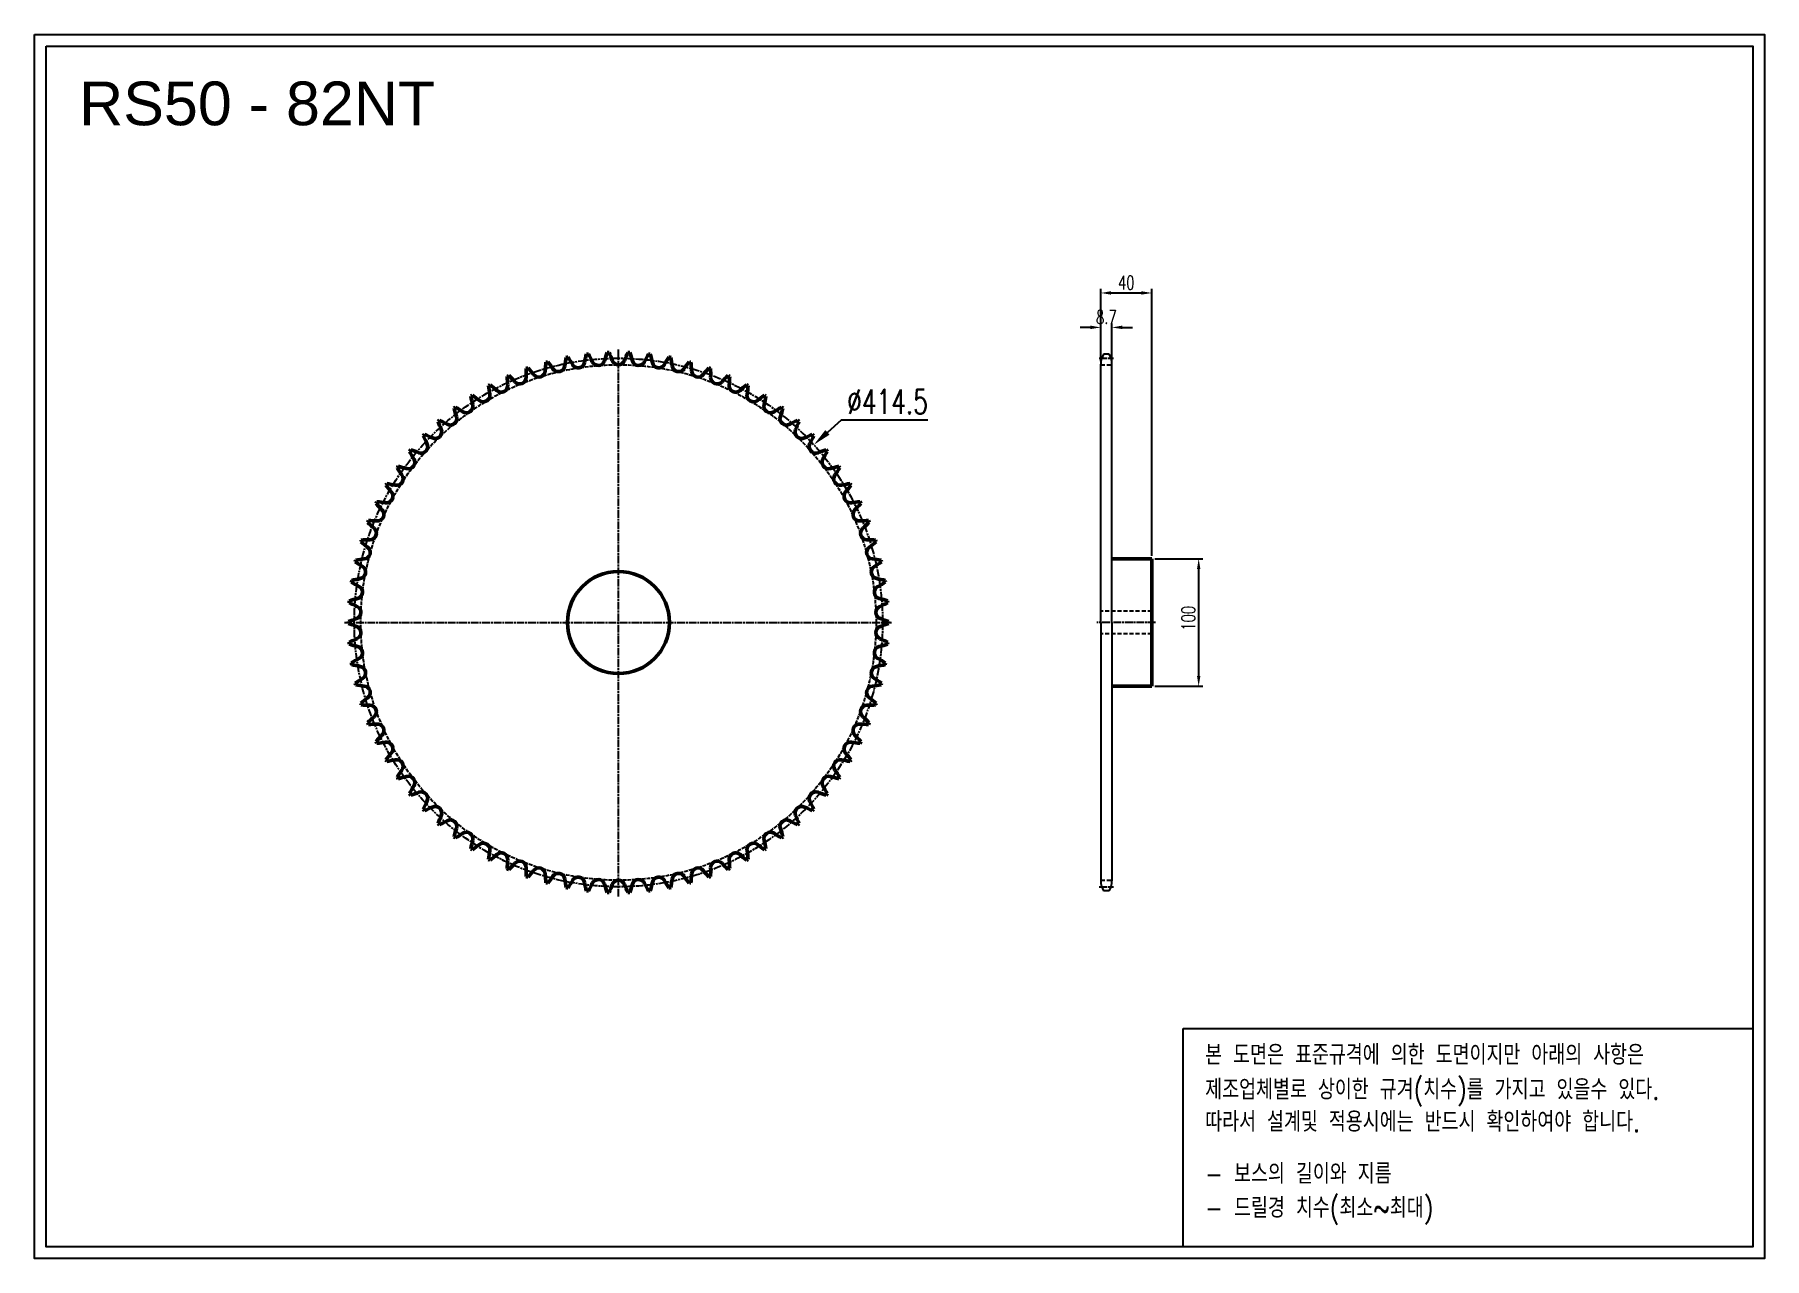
# Model space of a CAD drawing. Header units: millimetres. Extents: x 3757 to 5114, y 4739 to 5699.
import ezdxf

# ---------------------------------------------------------------- set-up
doc = ezdxf.new("R2010")
doc.units = ezdxf.units.MM
for name, pattern in [('AM_ISO02W050', [7.5, 6, -1.5]), ('AM_ISO02W050x2', [3.75, 3, -0.75]), ('AM_ISO08W050', [18, 12, -1.5, 3, -1.5]), ('AM_ISO08W050x2', [9, 6, -0.75, 1.5, -0.75]), ('HIDDEN', [9.525, 6.35, -3.175])]:
    doc.linetypes.add(name, pattern=pattern)
for name, color, linetype, lineweight in [('20', 7, 'Continuous', 50), ('21', 6, 'AM_ISO02W050', 25), ('22', 30, 'AM_ISO08W050', 25), ('23', 40, 'AM_ISO08W050', 25), ('VIS', 7, 'Continuous', 50)]:
    doc.layers.add(name, color=color, linetype=linetype, lineweight=lineweight)
doc.layers.add('HL', color=2, linetype='HIDDEN')
doc.layers.add('S-DIM', color=7, linetype='Continuous')
doc.styles.add('HAN', font='ROMANS.shx', dxfattribs={"width": 0.7, "bigfont": 'whgtxt.shx'})
doc.styles.add('HSG', font='SIMPLEX.shx', dxfattribs={"width": 0.7, "bigfont": 'HSG.shx'})
doc.styles.get("Standard").update_dxf_attribs({"font": 'arial.ttf'})
doc.dimstyles.new('APP23', dxfattribs={"dimscale": 4.5, "dimtxt": 2.4, "dimasz": 1.8, "dimexe": 0.7, "dimexo": 0.5, "dimgap": 0.6, "dimtad": 1, "dimtoh": 1, "dimdec": 1, "dimrnd": 0.01, "dimzin": 9, "dimdsep": 46, "dimtxsty": 'HSG', "dimcen": 0, "dimclrd": 1, "dimclre": 1, "dimclrt": 256, "dimazin": 2, "dimtp": 1, "dimtm": 1, "dimtfac": 0.5, "dimtdec": 1, "dimtix": 1, "dimtofl": 0, "dimtmove": 0, "dimatfit": 3, "dimfxl": 0, "dimtvp": 1, "dimtolj": 2, "dimlwd": -1, "dimlwe": -1, "dimarcsym": 0})
doc.dimstyles.new('APP32', dxfattribs={"dimscale": 8, "dimtxt": 2.4, "dimasz": 1.8, "dimexe": 0.7, "dimexo": 0.5, "dimgap": 0.6, "dimtad": 1, "dimtoh": 1, "dimdec": 1, "dimrnd": 0.01, "dimzin": 9, "dimdsep": 46, "dimtxsty": 'HSG', "dimcen": 0, "dimclrd": 1, "dimclre": 1, "dimclrt": 256, "dimazin": 2, "dimtp": 1, "dimtm": 1, "dimtfac": 0.5, "dimtdec": 1, "dimtofl": 0, "dimtmove": 0, "dimatfit": 3, "dimfxl": 0, "dimtvp": 1, "dimtolj": 2, "dimlwd": -1, "dimlwe": -1, "dimarcsym": 0})

# ---------------------------------------------------------------- blocks, each defined once
blk = doc.blocks.new('*D1')
at = {"layer": 'Defpoints', "color": 0, "transparency": 16777216}
for p in [(4368.2, 5377.2), (4061.5, 5098.4)]:
    blk.add_point(p, dxfattribs=at)
at = {"layer": 'S-DIM', "color": 1, "transparency": 16777216}
for p, q in [((4389.5, 5396.6), (4378.8, 5386.9)), ((4457.7, 5396.6), (4389.5, 5396.6))]:
    blk.add_line(p, q, dxfattribs=at)
blk.add_solid([(4377.2, 5388.7), (4380.5, 5385.1), (4368.2, 5377.2)], dxfattribs=at)
at = {"layer": 'S-DIM', "transparency": 16777216, "insert": (4426, 5411), "char_height": 19.2, "attachment_point": 5, "style": 'HSG'}
blk.add_mtext('\\A2;∅414.5', dxfattribs=at)
blk = doc.blocks.new('*D2')
at = {"layer": 'Defpoints', "color": 0, "transparency": 16777216}
for p in [(4602, 5469.2), (4593.3, 5440.4), (4602, 5440)]:
    blk.add_point(p, dxfattribs=at)
at = {"layer": 'S-DIM', "color": 1, "transparency": 16777216}
for p, q in [((4593.3, 5442.7), (4593.3, 5472.4)), ((4602, 5442.2), (4602, 5472.4)), ((4585.2, 5469.2), (4577.1, 5469.2)), ((4610.1, 5469.2), (4618.2, 5469.2))]:
    blk.add_line(p, q, dxfattribs=at)
for points in [[(4585.2, 5470.6), (4585.2, 5467.9), (4593.3, 5469.2)], [(4610.1, 5470.6), (4610.1, 5467.9), (4602, 5469.2)]]:
    blk.add_solid(points, dxfattribs=at)
at = {"layer": 'S-DIM', "transparency": 16777216, "insert": (4597.7, 5477.3), "char_height": 10.8, "attachment_point": 5, "style": 'HSG'}
blk.add_mtext('\\A2;8.7', dxfattribs=at)
blk = doc.blocks.new('*D3')
at = {"layer": 'Defpoints', "color": 0, "transparency": 16777216}
for p in [(4633.3, 5496.2), (4593.3, 5440.4), (4633.3, 5287.8)]:
    blk.add_point(p, dxfattribs=at)
at = {"layer": 'S-DIM', "color": 1, "transparency": 16777216}
for p, q in [((4593.3, 5442.7), (4593.3, 5499.4)), ((4633.3, 5290.1), (4633.3, 5499.4)), ((4601.4, 5496.2), (4625.2, 5496.2))]:
    blk.add_line(p, q, dxfattribs=at)
for points in [[(4601.4, 5497.6), (4601.4, 5494.9), (4593.3, 5496.2)], [(4625.2, 5497.6), (4625.2, 5494.9), (4633.3, 5496.2)]]:
    blk.add_solid(points, dxfattribs=at)
at = {"layer": 'S-DIM', "transparency": 16777216, "insert": (4613.3, 5504.3), "char_height": 10.8, "attachment_point": 5, "style": 'HSG'}
blk.add_mtext('\\A2;40', dxfattribs=at)
blk = doc.blocks.new('*D4')
at = {"layer": 'Defpoints', "color": 0, "transparency": 16777216}
for p in [(4633.3, 5287.8), (4633.3, 5187.8), (4670.1, 5187.8)]:
    blk.add_point(p, dxfattribs=at)
at = {"layer": 'S-DIM', "color": 1, "transparency": 16777216}
for p, q in [((4635.6, 5287.8), (4673.3, 5287.8)), ((4670.1, 5279.7), (4670.1, 5195.9)), ((4635.6, 5187.8), (4673.3, 5187.8))]:
    blk.add_line(p, q, dxfattribs=at)
for points in [[(4668.8, 5279.7), (4671.5, 5279.7), (4670.1, 5287.8)], [(4668.8, 5195.9), (4671.5, 5195.9), (4670.1, 5187.8)]]:
    blk.add_solid(points, dxfattribs=at)
at = {"layer": 'S-DIM', "transparency": 16777216, "insert": (4662, 5241.1), "char_height": 10.8, "attachment_point": 5, "rotation": 90, "style": 'HSG'}
blk.add_mtext('\\A2;100', dxfattribs=at)

msp = doc.modelspace()

# ---------------------------------------------------------------- linework, layer by layer
for p, q in [((4599.9, 5448.35), (4595.46, 5448.35)), ((4593.33, 5237.8), (4593.33, 5440.41)), ((4602.03, 5237.8), (4602.03, 5440.41)), ((4593.33, 5237.8), (4593.33, 5035.2)), ((4602.03, 5237.8), (4602.03, 5035.2)), ((4599.9, 5027.26), (4595.46, 5027.26))]:
    msp.add_line(p, q)
for points in [[(3756.78, 5698.81), (5113.99, 5698.81), (5113.99, 4739.16), (3756.78, 4739.16)], [(3765.92, 5689.67), (5104.86, 5689.67), (5104.86, 4748.3), (3765.92, 4748.3)]]:
    msp.add_lwpolyline(points, close=True)
at = {"color": 6}
msp.add_lwpolyline([(4657.96, 4919.51), (5104.86, 4919.51), (5104.86, 4748.3), (4657.96, 4748.3)], close=True, dxfattribs=at)
for centre, start, end in [((4609.2, 5440.41), 150, 180), ((4586.16, 5440.41), 0, 30), ((4609.2, 5035.2), 180, 210), ((4586.16, 5035.2), 330, 0)]:
    msp.add_arc(centre, 15.87, start, end)
at = {"layer": '20'}
msp.add_circle((4214.86, 5237.8), 40, dxfattribs=at)
for centre, radius, start, end in [((4274.28, 5425.82), 102.41, 168.84918, 172.62195), ((4214.86, 5237.8), 211.84, 100.77625, 101.17497), ((4089.46, 5389.98), 102.41, 29.32927, 33.10204), ((4288.5, 5420.72), 102.41, 164.45894, 168.23171), ((4214.86, 5237.8), 211.84, 96.38601, 96.78472), ((4101.48, 5399.13), 102.41, 24.93902, 28.71179), ((4198.99, 5444.48), 5.13, 204.93902, 343.84146), ((4302.29, 5414.55), 102.41, 160.0687, 163.84146), ((4214.86, 5237.8), 211.84, 91.99576, 92.39448), ((4114.16, 5407.34), 102.41, 20.54878, 24.32155), ((4214.86, 5445.09), 5.13, 200.54878, 339.45122), ((4315.56, 5407.34), 102.41, 155.67845, 159.45122), ((4214.86, 5237.8), 211.84, 87.60552, 88.00424), ((4127.43, 5414.55), 102.41, 16.15854, 19.9313), ((4230.73, 5444.48), 5.13, 196.15854, 335.06098), ((4328.24, 5399.13), 102.41, 151.28821, 155.06098), ((4214.86, 5237.8), 211.84, 83.21528, 83.61399), ((4141.22, 5420.72), 102.41, 11.76829, 15.54106), ((4340.26, 5389.98), 102.41, 146.89796, 150.67073), ((4214.86, 5237.8), 211.84, 78.82503, 79.22375), ((4155.44, 5425.82), 102.41, 7.37805, 11.15082), ((4214.86, 5237.8), 211.84, 113.94698, 114.3457), ((4229.88, 5434.42), 102.41, 182.01991, 185.79268), ((4058.09, 5357.4), 102.41, 42.5, 46.27277), ((4137.38, 5430.06), 5.13, 222.5, 1.40244), ((4244.89, 5432.69), 102.41, 177.62967, 181.40244), ((4214.86, 5237.8), 211.84, 109.55674, 109.95546), ((4067.7, 5369.05), 102.41, 38.10976, 41.88252), ((4152.32, 5435.43), 5.13, 218.10976, 357.0122), ((4259.72, 5429.82), 102.41, 173.23943, 177.0122), ((4214.86, 5237.8), 211.84, 105.1665, 105.56521), ((4078.18, 5379.93), 102.41, 33.71951, 37.49228), ((4167.63, 5439.63), 5.13, 213.71951, 352.62195), ((4183.22, 5442.66), 5.13, 209.32927, 348.23171), ((4246.5, 5442.66), 5.13, 191.76829, 330.67073), ((4262.09, 5439.63), 5.13, 187.37805, 326.28049), ((4351.54, 5379.93), 102.41, 142.50772, 146.28049), ((4214.86, 5237.8), 211.84, 74.43479, 74.8335), ((4170.01, 5429.82), 102.41, 2.9878, 6.76057), ((4277.4, 5435.43), 5.13, 182.9878, 321.89024), ((4362.02, 5369.05), 102.41, 138.11748, 141.89024), ((4214.86, 5237.8), 211.84, 70.04454, 70.44326), ((4184.84, 5432.69), 102.41, 358.59756, 2.37033), ((4292.35, 5430.06), 5.13, 178.59756, 317.5), ((4371.64, 5357.4), 102.41, 133.72723, 137.5), ((4214.86, 5237.8), 211.84, 65.6543, 66.05302), ((4199.84, 5434.42), 102.41, 354.20732, 357.98009), ((4214.86, 5237.8), 211.84, 122.72747, 123.12619), ((4041.67, 5332.07), 102.41, 51.28049, 55.05326), ((4108.94, 5415.98), 5.13, 231.28049, 10.18293), ((4214.86, 5237.8), 211.84, 118.33723, 118.73594), ((4214.79, 5434.99), 102.41, 186.41016, 190.18293), ((4049.39, 5345.05), 102.41, 46.89024, 50.66301), ((4122.89, 5423.56), 5.13, 226.89024, 5.79268), ((4306.84, 5423.56), 5.13, 174.20732, 313.10976), ((4380.33, 5345.05), 102.41, 129.33699, 133.10976), ((4214.86, 5237.8), 211.84, 61.26406, 61.66277), ((4320.79, 5415.98), 5.13, 169.81707, 308.71951), ((4214.94, 5434.99), 102.41, 349.81707, 353.58984), ((4388.06, 5332.07), 102.41, 124.94674, 128.71951), ((4214.86, 5237.8), 211.84, 56.87381, 57.27253), ((4214.86, 5237.8), 211.84, 127.11771, 127.51643), ((4184.69, 5432.67), 102.41, 195.19065, 198.96341), ((4034.96, 5318.54), 102.41, 55.67073, 59.4435), ((4095.61, 5407.35), 5.13, 235.67073, 14.57317), ((4199.69, 5434.41), 102.41, 190.8004, 194.57317), ((4334.11, 5407.35), 5.13, 165.42683, 304.32927), ((4230.03, 5434.41), 102.41, 345.42683, 349.1996), ((4394.76, 5318.54), 102.41, 120.5565, 124.32927), ((4245.04, 5432.67), 102.41, 341.03659, 344.80935), ((4214.86, 5237.8), 211.84, 52.48357, 52.88229), ((4071.13, 5387.16), 5.13, 244.45122, 23.35366), ((4214.86, 5237.8), 211.84, 131.50796, 131.90668), ((4169.86, 5429.79), 102.41, 199.58089, 203.35366), ((4029.31, 5304.53), 102.41, 60.06098, 63.83374), ((4082.98, 5397.72), 5.13, 240.06098, 18.96341), ((4346.74, 5397.72), 5.13, 161.03659, 299.93902), ((4400.42, 5304.53), 102.41, 116.16626, 119.93902), ((4358.6, 5387.16), 5.13, 156.64634, 295.54878), ((4259.86, 5429.79), 102.41, 336.64634, 340.41911), ((4214.86, 5237.8), 211.84, 48.09332, 48.49204), ((4060.11, 5375.71), 5.13, 248.84146, 27.7439), ((4214.86, 5237.8), 211.84, 135.8982, 136.29692), ((4155.29, 5425.78), 102.41, 203.97113, 207.7439), ((4024.74, 5290.13), 102.41, 64.45122, 68.22399), ((4404.98, 5290.13), 102.41, 111.77601, 115.54878), ((4369.61, 5375.71), 5.13, 152.2561, 291.15854), ((4274.43, 5425.78), 102.41, 332.2561, 336.02887), ((4214.86, 5237.8), 211.84, 43.70308, 44.1018), ((4050.01, 5363.46), 5.13, 253.23171, 32.13415), ((4214.86, 5237.8), 211.84, 140.28845, 140.68716), ((4141.08, 5420.67), 102.41, 208.36138, 212.13415), ((4021.3, 5275.42), 102.41, 68.84146, 72.61423), ((4408.43, 5275.42), 102.41, 107.38577, 111.15854), ((4379.71, 5363.46), 5.13, 147.86585, 286.76829), ((4288.64, 5420.67), 102.41, 327.86585, 331.63862), ((4214.86, 5237.8), 211.84, 39.31284, 39.71155), ((4040.88, 5350.48), 5.13, 257.62195, 36.52439), ((4214.86, 5237.8), 211.84, 144.67869, 145.07741), ((4127.3, 5414.48), 102.41, 212.75162, 216.52439), ((4018.99, 5260.49), 102.41, 73.23171, 77.00448), ((4410.74, 5260.49), 102.41, 102.99552, 106.76829), ((4388.85, 5350.48), 5.13, 143.47561, 282.37805), ((4302.42, 5414.48), 102.41, 323.47561, 327.24838), ((4214.86, 5237.8), 211.84, 34.92259, 35.32131), ((4032.76, 5336.83), 5.13, 262.0122, 40.91463), ((4214.86, 5237.8), 211.84, 149.06893, 149.46765), ((4114.03, 5407.26), 102.41, 217.14187, 220.91463), ((4017.82, 5245.43), 102.41, 77.62195, 81.39472), ((4411.9, 5245.43), 102.41, 98.60528, 102.37805), ((4396.96, 5336.83), 5.13, 139.08537, 277.9878), ((4315.69, 5407.26), 102.41, 319.08537, 322.85813), ((4214.86, 5237.8), 211.84, 30.53235, 30.93107), ((4214.86, 5237.8), 211.84, 153.45918, 153.85789), ((4101.36, 5399.05), 102.41, 221.53211, 225.30488), ((4017.82, 5230.33), 102.41, 82.0122, 85.78496), ((4025.72, 5322.6), 5.13, 266.40244, 45.30488), ((4411.91, 5230.33), 102.41, 94.21504, 97.9878), ((4404.01, 5322.6), 5.13, 134.69512, 273.59756), ((4328.37, 5399.05), 102.41, 314.69512, 318.46789), ((4214.86, 5237.8), 211.84, 26.14211, 26.54082), ((4214.86, 5237.8), 211.84, 157.84942, 158.24814), ((4089.35, 5389.88), 102.41, 225.92235, 229.69512), ((4018.97, 5215.27), 102.41, 86.40244, 90.17521), ((4019.78, 5307.87), 5.13, 270.79268, 49.69512), ((4410.75, 5215.27), 102.41, 89.82479, 93.59756), ((4409.94, 5307.87), 5.13, 130.30488, 269.20732), ((4340.38, 5389.88), 102.41, 310.30488, 314.07765), ((4214.86, 5237.8), 211.84, 21.75186, 22.15058), ((4214.86, 5237.8), 211.84, 162.23967, 162.63838), ((4078.07, 5379.83), 102.41, 230.3126, 234.08537), ((4021.27, 5200.34), 102.41, 90.79268, 94.56545), ((4014.99, 5292.73), 5.13, 275.18293, 54.08537), ((4414.73, 5292.73), 5.13, 125.91463, 264.81707), ((4408.45, 5200.34), 102.41, 85.43455, 89.20732), ((4351.65, 5379.83), 102.41, 305.91463, 309.6874), ((4214.86, 5237.8), 211.84, 17.36162, 17.76033), ((4214.86, 5237.8), 211.84, 166.62991, 167.02863), ((4067.6, 5368.94), 102.41, 234.70284, 238.47561), ((4024.7, 5185.63), 102.41, 95.18293, 98.9557), ((4011.37, 5277.27), 5.13, 279.57317, 58.47561), ((4418.35, 5277.27), 5.13, 121.52439, 260.42683), ((4405.02, 5185.63), 102.41, 81.0443, 84.81707), ((4362.12, 5368.94), 102.41, 301.52439, 305.29716), ((4214.86, 5237.8), 211.84, 12.97137, 13.37009), ((4214.86, 5237.8), 211.84, 171.02015, 171.41887), ((4058, 5357.28), 102.41, 239.09309, 242.86585), ((4029.26, 5171.22), 102.41, 99.57317, 103.34594), ((4008.95, 5261.58), 5.13, 283.96341, 62.86585), ((4420.78, 5261.58), 5.13, 117.13415, 256.03659), ((4400.47, 5171.22), 102.41, 76.65406, 80.42683), ((4371.73, 5357.28), 102.41, 297.13415, 300.90691), ((4214.86, 5237.8), 211.84, 8.58113, 8.97985), ((4214.86, 5237.8), 211.84, 175.4104, 175.80911), ((4049.31, 5344.93), 102.41, 243.48333, 247.2561), ((4034.9, 5157.21), 102.41, 103.96341, 107.73618), ((4394.82, 5157.21), 102.41, 72.26382, 76.03659), ((4380.41, 5344.93), 102.41, 292.7439, 296.51667), ((4214.86, 5237.8), 211.84, 4.19089, 4.5896), ((4041.6, 5143.67), 102.41, 108.35366, 112.12643), ((4007.73, 5245.74), 5.13, 288.35366, 67.2561), ((4421.99, 5245.74), 5.13, 112.7439, 251.64634), ((4388.13, 5143.67), 102.41, 67.87357, 71.64634), ((4214.86, 5237.8), 211.84, 179.80064, 180.19936), ((4041.6, 5331.94), 102.41, 247.87357, 251.64634), ((4007.73, 5229.87), 5.13, 292.7439, 71.64634), ((4421.99, 5229.87), 5.13, 108.35366, 247.2561), ((4388.13, 5331.94), 102.41, 288.35366, 292.12643), ((4214.86, 5237.8), 211.84, 359.80064, 0.19936), ((4049.31, 5130.68), 102.41, 112.7439, 116.51667), ((4214.86, 5237.8), 211.84, 184.19089, 184.5896), ((4034.9, 5318.4), 102.41, 252.26382, 256.03659), ((4008.95, 5214.03), 5.13, 297.13415, 76.03659), ((4420.78, 5214.03), 5.13, 103.96341, 242.86585), ((4394.82, 5318.4), 102.41, 283.96341, 287.73618), ((4380.41, 5130.68), 102.41, 63.48333, 67.2561), ((4214.86, 5237.8), 211.84, 355.4104, 355.80911), ((4058, 5118.33), 102.41, 117.13415, 120.90691), ((4214.86, 5237.8), 211.84, 188.58113, 188.97985), ((4029.26, 5304.39), 102.41, 256.65406, 260.42683), ((4011.37, 5198.34), 5.13, 301.52439, 80.42683), ((4418.35, 5198.34), 5.13, 99.57317, 238.47561), ((4400.47, 5304.39), 102.41, 279.57317, 283.34594), ((4371.73, 5118.33), 102.41, 59.09309, 62.86585), ((4214.86, 5237.8), 211.84, 351.02015, 351.41887), ((4067.6, 5106.67), 102.41, 121.52439, 125.29716), ((4214.86, 5237.8), 211.84, 192.97137, 193.37009), ((4024.7, 5289.98), 102.41, 261.0443, 264.81707), ((4014.99, 5182.88), 5.13, 305.91463, 84.81707), ((4414.73, 5182.88), 5.13, 95.18293, 234.08537), ((4405.02, 5289.98), 102.41, 275.18293, 278.9557), ((4362.12, 5106.67), 102.41, 54.70284, 58.47561), ((4214.86, 5237.8), 211.84, 346.62991, 347.02863), ((4078.07, 5095.78), 102.41, 125.91463, 129.6874), ((4214.86, 5237.8), 211.84, 197.36162, 197.76033), ((4021.27, 5275.27), 102.41, 265.43455, 269.20732), ((4019.78, 5167.74), 5.13, 310.30488, 89.20732), ((4409.94, 5167.74), 5.13, 90.79268, 229.69512), ((4408.45, 5275.27), 102.41, 270.79268, 274.56545), ((4351.65, 5095.78), 102.41, 50.3126, 54.08537), ((4214.86, 5237.8), 211.84, 342.23967, 342.63838), ((4089.35, 5085.73), 102.41, 130.30488, 134.07765), ((4214.86, 5237.8), 211.84, 201.75186, 202.15058), ((4018.97, 5260.34), 102.41, 269.82479, 273.59756), ((4025.72, 5153.01), 5.13, 314.69512, 93.59756), ((4404.01, 5153.01), 5.13, 86.40244, 225.30488), ((4410.75, 5260.34), 102.41, 266.40244, 270.17521), ((4340.38, 5085.73), 102.41, 45.92235, 49.69512), ((4214.86, 5237.8), 211.84, 337.84942, 338.24814), ((4101.36, 5076.56), 102.41, 134.69512, 138.46789), ((4214.86, 5237.8), 211.84, 206.14211, 206.54082), ((4017.82, 5245.28), 102.41, 274.21504, 277.9878), ((4032.76, 5138.78), 5.13, 319.08537, 97.9878), ((4396.96, 5138.78), 5.13, 82.0122, 220.91463), ((4411.91, 5245.28), 102.41, 262.0122, 265.78496), ((4328.37, 5076.56), 102.41, 41.53211, 45.30488), ((4214.86, 5237.8), 211.84, 333.45918, 333.85789), ((4114.03, 5068.35), 102.41, 139.08537, 142.85813), ((4315.69, 5068.35), 102.41, 37.14187, 40.91463), ((4214.86, 5237.8), 211.84, 210.53235, 210.93107), ((4017.82, 5230.18), 102.41, 278.60528, 282.37805), ((4040.88, 5125.13), 5.13, 323.47561, 102.37805), ((4127.3, 5061.13), 102.41, 143.47561, 147.24838), ((4018.99, 5215.12), 102.41, 282.99552, 286.76829), ((4050.01, 5112.15), 5.13, 327.86585, 106.76829), ((4379.71, 5112.15), 5.13, 73.23171, 212.13415), ((4410.74, 5215.12), 102.41, 253.23171, 257.00448), ((4388.85, 5125.13), 5.13, 77.62195, 216.52439), ((4302.42, 5061.13), 102.41, 32.75162, 36.52439), ((4411.9, 5230.18), 102.41, 257.62195, 261.39472), ((4214.86, 5237.8), 211.84, 329.06893, 329.46765), ((4214.86, 5237.8), 211.84, 214.92259, 215.32131), ((4141.08, 5054.94), 102.41, 147.86585, 151.63862), ((4214.86, 5237.8), 211.84, 219.31284, 219.71155), ((4021.3, 5200.19), 102.41, 287.38577, 291.15854), ((4060.11, 5099.9), 5.13, 332.2561, 111.15854), ((4369.61, 5099.9), 5.13, 68.84146, 207.7439), ((4408.43, 5200.19), 102.41, 248.84146, 252.61423), ((4288.64, 5054.94), 102.41, 28.36138, 32.13415), ((4214.86, 5237.8), 211.84, 320.28845, 320.68716), ((4214.86, 5237.8), 211.84, 324.67869, 325.07741), ((4155.29, 5049.83), 102.41, 152.2561, 156.02887), ((4214.86, 5237.8), 211.84, 223.70308, 224.1018), ((4024.74, 5185.48), 102.41, 291.77601, 295.54878), ((4071.13, 5088.45), 5.13, 336.64634, 115.54878), ((4358.6, 5088.45), 5.13, 64.45122, 203.35366), ((4404.98, 5185.48), 102.41, 244.45122, 248.22399), ((4274.43, 5049.83), 102.41, 23.97113, 27.7439), ((4214.86, 5237.8), 211.84, 315.8982, 316.29692), ((4169.86, 5045.82), 102.41, 156.64634, 160.41911), ((4214.86, 5237.8), 211.84, 228.09332, 228.49204), ((4029.31, 5171.08), 102.41, 296.16626, 299.93902), ((4082.98, 5077.89), 5.13, 341.03659, 119.93902), ((4184.69, 5042.94), 102.41, 161.03659, 164.80935), ((4346.74, 5077.89), 5.13, 60.06098, 198.96341), ((4245.04, 5042.94), 102.41, 15.19065, 18.96341), ((4400.42, 5171.08), 102.41, 240.06098, 243.83374), ((4259.86, 5045.82), 102.41, 19.58089, 23.35366), ((4214.86, 5237.8), 211.84, 311.50796, 311.90668), ((4214.86, 5237.8), 211.84, 232.48357, 232.88229), ((4034.96, 5157.07), 102.41, 300.5565, 304.32927), ((4095.61, 5068.26), 5.13, 345.42683, 124.32927), ((4199.69, 5041.2), 102.41, 165.42683, 169.1996), ((4041.67, 5143.54), 102.41, 304.94674, 308.71951), ((4108.94, 5059.63), 5.13, 349.81707, 128.71951), ((4320.79, 5059.63), 5.13, 51.28049, 190.18293), ((4388.06, 5143.54), 102.41, 231.28049, 235.05326), ((4334.11, 5068.26), 5.13, 55.67073, 194.57317), ((4230.03, 5041.2), 102.41, 10.8004, 14.57317), ((4394.76, 5157.07), 102.41, 235.67073, 239.4435), ((4214.86, 5237.8), 211.84, 307.11771, 307.51643), ((4214.86, 5237.8), 211.84, 236.87381, 237.27253), ((4214.79, 5040.62), 102.41, 169.81707, 173.58984), ((4214.86, 5237.8), 211.84, 241.26406, 241.66277), ((4049.39, 5130.56), 102.41, 309.33699, 313.10976), ((4122.89, 5052.05), 5.13, 354.20732, 133.10976), ((4229.88, 5041.19), 102.41, 174.20732, 177.98009), ((4058.09, 5118.21), 102.41, 313.72723, 317.5), ((4137.38, 5045.55), 5.13, 358.59756, 137.5), ((4292.35, 5045.55), 5.13, 42.5, 181.40244), ((4371.64, 5118.21), 102.41, 222.5, 226.27277), ((4306.84, 5052.05), 5.13, 46.89024, 185.79268), ((4199.84, 5041.19), 102.41, 2.01991, 5.79268), ((4380.33, 5130.56), 102.41, 226.89024, 230.66301), ((4214.86, 5237.8), 211.84, 298.33723, 298.73594), ((4214.94, 5040.62), 102.41, 6.41016, 10.18293), ((4214.86, 5237.8), 211.84, 302.72747, 303.12619), ((4214.86, 5237.8), 211.84, 245.6543, 246.05302), ((4244.89, 5042.92), 102.41, 178.59756, 182.37033), ((4214.86, 5237.8), 211.84, 250.04454, 250.44326), ((4067.7, 5106.56), 102.41, 318.11748, 321.89024), ((4152.32, 5040.18), 5.13, 2.9878, 141.89024), ((4259.72, 5045.79), 102.41, 182.9878, 186.76057), ((4078.18, 5095.68), 102.41, 322.50772, 326.28049), ((4167.63, 5035.98), 5.13, 7.37805, 146.28049), ((4274.28, 5049.79), 102.41, 187.37805, 191.15082), ((4089.46, 5085.63), 102.41, 326.89796, 330.67073), ((4183.22, 5032.95), 5.13, 11.76829, 150.67073), ((4198.99, 5031.13), 5.13, 16.15854, 155.06098), ((4214.86, 5030.52), 5.13, 20.54878, 159.45122), ((4230.73, 5031.13), 5.13, 24.93902, 163.84146), ((4246.5, 5032.95), 5.13, 29.32927, 168.23171), ((4340.26, 5085.63), 102.41, 209.32927, 213.10204), ((4155.44, 5049.79), 102.41, 348.84918, 352.62195), ((4262.09, 5035.98), 5.13, 33.71951, 172.62195), ((4351.54, 5095.68), 102.41, 213.71951, 217.49228), ((4170.01, 5045.79), 102.41, 353.23943, 357.0122), ((4277.4, 5040.18), 5.13, 38.10976, 177.0122), ((4362.02, 5106.56), 102.41, 218.10976, 221.88252), ((4214.86, 5237.8), 211.84, 289.55674, 289.95546), ((4184.84, 5042.92), 102.41, 357.62967, 1.40244), ((4214.86, 5237.8), 211.84, 293.94698, 294.3457), ((4214.86, 5237.8), 211.84, 254.43479, 254.8335), ((4214.86, 5237.8), 211.84, 258.82503, 259.22375), ((4288.5, 5054.89), 102.41, 191.76829, 195.54106), ((4214.86, 5237.8), 211.84, 263.21528, 263.61399), ((4101.48, 5076.48), 102.41, 331.28821, 335.06098), ((4302.29, 5061.06), 102.41, 196.15854, 199.9313), ((4214.86, 5237.8), 211.84, 267.60552, 268.00424), ((4114.16, 5068.27), 102.41, 335.67845, 339.45122), ((4315.56, 5068.27), 102.41, 200.54878, 204.32155), ((4214.86, 5237.8), 211.84, 271.99576, 272.39448), ((4127.43, 5061.06), 102.41, 340.0687, 343.84146), ((4328.24, 5076.48), 102.41, 204.93902, 208.71179), ((4214.86, 5237.8), 211.84, 276.38601, 276.78472), ((4141.22, 5054.89), 102.41, 344.45894, 348.23171), ((4214.86, 5237.8), 211.84, 280.77625, 281.17497), ((4214.86, 5237.8), 211.84, 285.1665, 285.56521)]:
    msp.add_arc(centre, radius, start, end, dxfattribs=at)
at = {"layer": '21', "linetype": 'AM_ISO02W050x2'}
msp.add_circle((4214.86, 5237.8), 202.15, dxfattribs=at)
at = {"layer": '22', "linetype": 'AM_ISO08W050x2'}
for p, q in [((4592.15, 5445.04), (4603.21, 5445.04)), ((4636.36, 5237.8), (4590.3, 5237.8)), ((4592.15, 5030.57), (4603.21, 5030.57))]:
    msp.add_line(p, q, dxfattribs=at)
msp.add_circle((4214.86, 5237.8), 207.23, dxfattribs=at)
at = {"layer": '23', "linetype": 'AM_ISO08W050x2'}
for p, q in [((4214.86, 5022.96), (4214.86, 5452.65)), ((4000.02, 5237.8), (4429.7, 5237.8))]:
    msp.add_line(p, q, dxfattribs=at)
at = {"layer": 'HL', "ltscale": 0.5}
for p, q in [((4593.33, 5439.95), (4602.03, 5439.95)), ((4633.33, 5246.8), (4593.33, 5246.8)), ((4633.33, 5228.8), (4593.33, 5228.8)), ((4593.33, 5035.66), (4602.03, 5035.66))]:
    msp.add_line(p, q, dxfattribs=at)
at = {"layer": 'VIS'}
for p, q in [((4633.33, 5287.8), (4602.03, 5287.8)), ((4633.33, 5287.8), (4633.33, 5187.8)), ((4633.33, 5187.8), (4602.03, 5187.8))]:
    msp.add_line(p, q, dxfattribs=at)

# ---------------------------------------------------------------- texts
msp.add_text('RS50 - 82NT', height=34.2732).set_placement((3791.73, 5627.75))
at = {"color": 6, "style": 'HAN', "width": 0.8}
for s, p in [('본 도면은 표준규격에 의한 도면이지만 아래의 사항은', (4675.23, 4890.97)), ('제조업체별로 상이한 규겨(치수)를 가지고 있을수 있다.', (4675.23, 4863.74)), ('따라서 설계및 적용시에는 반드시 확인하여야 합니다.', (4675.23, 4838.45)), ('- 보스의 길이와 지름', (4675.23, 4797.71)), ('- 드릴경 치수(최소~최대)', (4675.23, 4770.95))]:
    msp.add_text(s, height=15.7132, dxfattribs=at).set_placement(p)

# ---------------------------------------------------------------- dimensions: what is measured, and where the dimension line sits
at = {"layer": 'S-DIM'}
dim = msp.add_linear_dim(base=(4633.33, 5496.21), p1=(4593.33, 5440.41), p2=(4633.33, 5287.8), dimstyle='APP23', dxfattribs=at)
dim.commit()
dim.dimension.update_dxf_attribs({"geometry": '*D3', "text_midpoint": (4613.33, 5504.31)})
dim = msp.add_linear_dim(base=(4602.03, 5469.21), p1=(4593.33, 5440.41), p2=(4602.03, 5439.95), dimstyle='APP23', dxfattribs=at)
dim.commit()
dim.dimension.update_dxf_attribs({"geometry": '*D2', "text_midpoint": (4597.68, 5469.21), "dimtype": 128})
at = {"layer": 'S-DIM', "color": 3}
dim = msp.add_diameter_dim_2p(p1=(4061.54, 5098.39), p2=(4368.18, 5377.22), dimstyle='APP32', dxfattribs=at)
dim.commit()
dim.dimension.update_dxf_attribs({"geometry": '*D1', "text_midpoint": (4425.97, 5411)})
at = {"layer": 'S-DIM'}
dim = msp.add_linear_dim(base=(4670.13, 5187.8), p1=(4633.33, 5287.8), p2=(4633.33, 5187.8), angle=90, dimstyle='APP23', dxfattribs=at)
dim.commit()
dim.dimension.update_dxf_attribs({"geometry": '*D4', "text_midpoint": (4670.13, 5241.12), "dimtype": 128})

doc.saveas('drawing.dxf')
